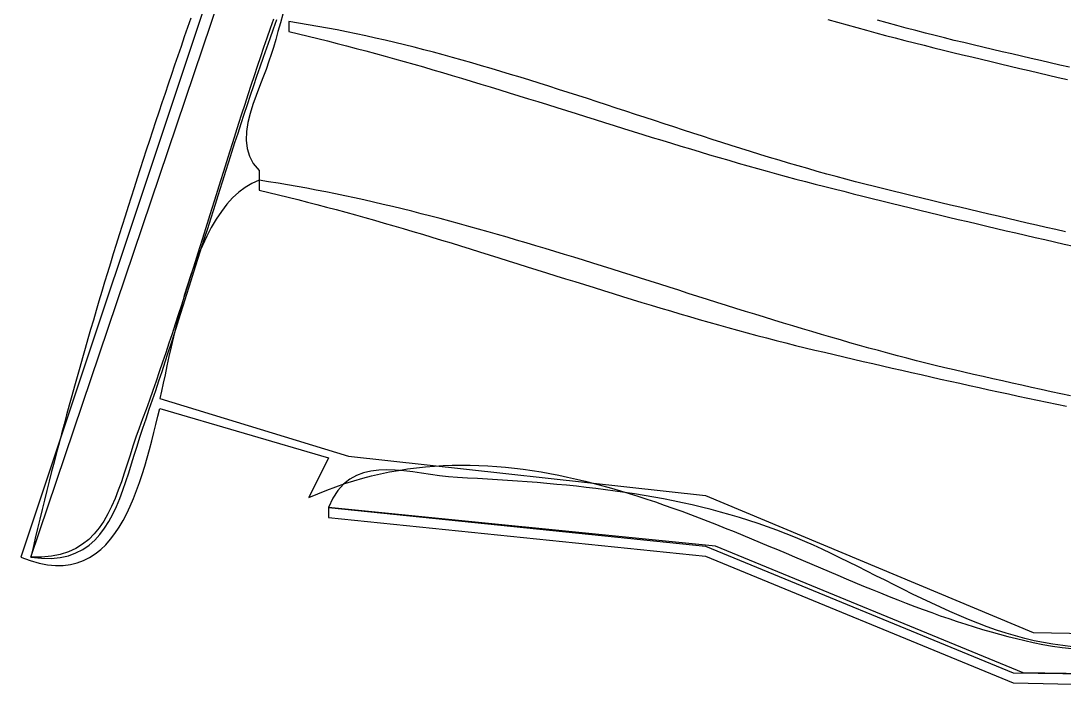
# Model space of a CAD drawing. Header units: metres. Extents: x 37 to 1169, y 29 to 746.
# Drawn here: x 368 to 473.1, y 141.5 to 209.1 of the extents above; entities that cross this region are included whole.
import ezdxf

# ---------------------------------------------------------------- set-up
doc = ezdxf.new("R2010")
doc.units = ezdxf.units.M

msp = doc.modelspace()

# ---------------------------------------------------------------- linework, layer by layer
for p, q in [((369, 155), (425, 321)), ((392, 227), (368, 155)), ((385.1215, 209.3542), (384.7933, 208.4054)), ((393.4573, 209.2583), (393.1221, 208.3056)), ((393.4517, 208.2649), (393.7927, 209.2143)), ((394.3951, 209.772), (394.1495, 208.8724)), ((449.3185, 209.212), (450.2865, 208.9403)), ((384.7933, 208.4054), (384.4662, 207.4565)), ((393.1221, 208.3056), (392.7904, 207.3517)), ((393.114, 207.3142), (393.4517, 208.2649)), ((394.1495, 208.8724), (393.9094, 208.0103)), ((395, 209), (395, 208)), ((395.9708, 208.8518), (395, 209)), ((396.9417, 208.6942), (395.9708, 208.8518)), ((397.9127, 208.5276), (396.9417, 208.6942)), ((398.8837, 208.352), (397.9127, 208.5276)), ((399.8548, 208.1679), (398.8837, 208.352)), ((400.8259, 207.9754), (399.8548, 208.1679)), ((450.2865, 208.9403), (451.2551, 208.6709)), ((451.2551, 208.6709), (452.2242, 208.4041)), ((452.2242, 208.4041), (453.1938, 208.1399)), ((455.2906, 208.8919), (454.3261, 209.1652)), ((456.2549, 208.623), (455.2906, 208.8919)), ((457.2191, 208.3588), (456.2549, 208.623)), ((458.1831, 208.0994), (457.2191, 208.3588)), ((384.4662, 207.4565), (384.1402, 206.5074)), ((392.7904, 207.3517), (392.462, 206.3965)), ((392.7795, 206.3626), (393.114, 207.3142)), ((393.6748, 207.1887), (393.4451, 206.411)), ((393.9094, 208.0103), (393.6748, 207.1887)), ((395, 208), (395.9732, 207.7722)), ((395.9732, 207.7722), (396.9455, 207.5396)), ((396.9455, 207.5396), (397.917, 207.3023)), ((397.917, 207.3023), (398.8877, 207.0605)), ((401.797, 207.7749), (400.8259, 207.9754)), ((402.7681, 207.5666), (401.797, 207.7749)), ((403.7392, 207.3508), (402.7681, 207.5666)), ((404.7103, 207.1277), (403.7392, 207.3508)), ((405.6814, 206.8976), (404.7103, 207.1277)), ((453.1938, 208.1399), (454.1641, 207.8784)), ((454.1641, 207.8784), (455.135, 207.6198)), ((455.135, 207.6198), (456.1066, 207.3642)), ((456.1066, 207.3642), (457.0788, 207.1117)), ((457.0788, 207.1117), (458.0518, 206.8624)), ((459.1468, 207.8452), (458.1831, 208.0994)), ((460.1104, 207.5963), (459.1468, 207.8452)), ((461.0738, 207.353), (460.1104, 207.5963)), ((462.037, 207.1155), (461.0738, 207.353)), ((463, 206.8842), (462.037, 207.1155)), ((384.1402, 206.5074), (383.8154, 205.5582)), ((392.462, 206.3965), (392.1367, 205.4403)), ((392.4479, 205.4098), (392.7795, 206.3626)), ((393.4451, 206.411), (393.2203, 205.6803)), ((398.8877, 207.0605), (399.8576, 206.8143)), ((399.8576, 206.8143), (400.8267, 206.564)), ((400.8267, 206.564), (401.795, 206.3096)), ((401.795, 206.3096), (402.7627, 206.0513)), ((402.7627, 206.0513), (403.7297, 205.7894)), ((406.6525, 206.6608), (405.6814, 206.8976)), ((407.6235, 206.4176), (406.6525, 206.6608)), ((408.5945, 206.1681), (407.6235, 206.4176)), ((409.5655, 205.9128), (408.5945, 206.1681)), ((458.0518, 206.8624), (459.0255, 206.6165)), ((459.0255, 206.6165), (460, 206.3742)), ((460, 206.3742), (460.9572, 206.1384)), ((460.9572, 206.1384), (461.9153, 205.9036)), ((463.9669, 206.6553), (463, 206.8842)), ((464.9346, 206.4272), (463.9669, 206.6553)), ((465.903, 206.1998), (464.9346, 206.4272)), ((466.8721, 205.9732), (465.903, 206.1998)), ((383.8154, 205.5582), (383.4918, 204.6088)), ((392.1367, 205.4403), (391.8144, 204.4829)), ((392.1191, 204.4561), (392.4479, 205.4098)), ((393, 205), (392.7119, 204.1914)), ((393.2203, 205.6803), (393, 205)), ((403.7297, 205.7894), (404.696, 205.5239)), ((404.696, 205.5239), (405.6618, 205.2551)), ((405.6618, 205.2551), (406.627, 204.983)), ((410.5363, 205.6517), (409.5655, 205.9128)), ((411.5071, 205.3853), (410.5363, 205.6517)), ((412.4778, 205.1138), (411.5071, 205.3853)), ((413.4484, 204.8373), (412.4778, 205.1138)), ((461.9153, 205.9036), (462.8742, 205.6697)), ((462.8742, 205.6697), (463.8339, 205.4368)), ((463.8339, 205.4368), (464.7943, 205.2047)), ((464.7943, 205.2047), (465.7556, 204.9736)), ((467.8419, 205.7473), (466.8721, 205.9732)), ((468.8124, 205.5221), (467.8419, 205.7473)), ((469.7836, 205.2978), (468.8124, 205.5221)), ((470.7554, 205.0742), (469.7836, 205.2978)), ((471.7279, 204.8514), (470.7554, 205.0742)), ((383.4918, 204.6088), (383.1694, 203.6592)), ((391.8144, 204.4829), (391.4948, 203.5246)), ((391.793, 203.5015), (392.1191, 204.4561)), ((392.7119, 204.1914), (392.3851, 203.3426)), ((406.627, 204.983), (407.5916, 204.708)), ((407.5916, 204.708), (408.5557, 204.4301)), ((408.5557, 204.4301), (409.5193, 204.1495)), ((409.5193, 204.1495), (410.4825, 203.8663)), ((414.4189, 204.5564), (413.4484, 204.8373)), ((415.3893, 204.271), (414.4189, 204.5564)), ((416.3596, 203.9817), (415.3893, 204.271)), ((417.3297, 203.6885), (416.3596, 203.9817)), ((465.7556, 204.9736), (466.7175, 204.7435)), ((466.7175, 204.7435), (467.6802, 204.5143)), ((467.6802, 204.5143), (468.6437, 204.2861)), ((468.6437, 204.2861), (469.6079, 204.0588)), ((469.6079, 204.0588), (470.5728, 203.8326)), ((472.7011, 204.6295), (471.7279, 204.8514)), ((473.6749, 204.4084), (472.7011, 204.6295)), ((383.1694, 203.6592), (382.8483, 202.7094)), ((391.4948, 203.5246), (391.1777, 202.5653)), ((391.4695, 202.546), (391.793, 203.5015)), ((392.3851, 203.3426), (392.0397, 202.4628)), ((410.4825, 203.8663), (411.4453, 203.5808)), ((411.4453, 203.5808), (412.4077, 203.2931)), ((412.4077, 203.2931), (413.3697, 203.0034)), ((413.3697, 203.0034), (414.3314, 202.7118)), ((418.2997, 203.3918), (417.3297, 203.6885)), ((419.2695, 203.0918), (418.2997, 203.3918)), ((420.2392, 202.7889), (419.2695, 203.0918)), ((470.5728, 203.8326), (471.5384, 203.6074)), ((471.5384, 203.6074), (472.5047, 203.3832)), ((472.5047, 203.3832), (473.4717, 203.16)), ((382.8483, 202.7094), (382.5284, 201.7594)), ((391.1777, 202.5653), (390.8631, 201.6052)), ((391.1483, 201.5897), (391.4695, 202.546)), ((392.0397, 202.4628), (391.696, 201.5613)), ((414.3314, 202.7118), (415.2928, 202.4185)), ((415.2928, 202.4185), (416.2539, 202.1237)), ((416.2539, 202.1237), (417.2148, 201.8275)), ((421.2087, 202.4832), (420.2392, 202.7889)), ((422.178, 202.1751), (421.2087, 202.4832)), ((423.1471, 201.8648), (422.178, 202.1751)), ((424.1161, 201.5526), (423.1471, 201.8648)), ((382.2098, 200.8093), (381.8926, 199.8591)), ((382.5284, 201.7594), (382.2098, 200.8093)), ((390.8631, 201.6052), (390.5507, 200.6443)), ((390.8294, 200.6326), (391.1483, 201.5897)), ((391.696, 201.5613), (391.374, 200.6473)), ((417.2148, 201.8275), (418.1755, 201.5301)), ((418.1755, 201.5301), (419.136, 201.2316)), ((419.136, 201.2316), (420.0964, 200.9323)), ((420.0964, 200.9323), (421.0567, 200.6323)), ((425.0848, 201.2387), (424.1161, 201.5526)), ((426.0533, 200.9234), (425.0848, 201.2387)), ((427.0215, 200.607), (426.0533, 200.9234)), ((381.8926, 199.8591), (381.5767, 198.9086)), ((390.5507, 200.6443), (390.2403, 199.6827)), ((390.5126, 199.6748), (390.8294, 200.6326)), ((391.374, 200.6473), (391.0939, 199.7302)), ((421.0567, 200.6323), (422.0169, 200.3318)), ((422.0169, 200.3318), (422.9771, 200.0309)), ((422.9771, 200.0309), (423.9373, 199.7298)), ((427.9896, 200.2897), (427.0215, 200.607)), ((428.9573, 199.9718), (427.9896, 200.2897)), ((429.9248, 199.6537), (428.9573, 199.9718)), ((381.5767, 198.9086), (381.2622, 197.958)), ((389.9317, 198.7204), (389.6247, 197.7575)), ((389.8848, 197.7572), (390.1978, 198.7163)), ((390.2403, 199.6827), (389.9317, 198.7204)), ((390.1978, 198.7163), (390.5126, 199.6748)), ((390.8759, 198.8192), (390.7401, 197.9235)), ((391.0939, 199.7302), (390.8759, 198.8192)), ((423.9373, 199.7298), (424.8975, 199.4286)), ((424.8975, 199.4286), (425.8577, 199.1276)), ((425.8577, 199.1276), (426.818, 198.8269)), ((426.818, 198.8269), (427.7784, 198.5267)), ((430.8921, 199.3354), (429.9248, 199.6537)), ((431.859, 199.0174), (430.8921, 199.3354)), ((432.8257, 198.6999), (431.859, 199.0174)), ((433.7921, 198.383), (432.8257, 198.6999)), ((381.2622, 197.958), (380.9491, 197.0072)), ((389.6247, 197.7575), (389.3192, 196.7941)), ((389.5734, 196.7975), (389.8848, 197.7572)), ((390.7401, 197.9235), (390.7067, 197.0525)), ((427.7784, 198.5267), (428.739, 198.227)), ((428.739, 198.227), (429.6997, 197.9282)), ((429.6997, 197.9282), (430.6607, 197.6303)), ((430.6607, 197.6303), (431.6219, 197.3336)), ((434.7582, 198.0673), (433.7921, 198.383)), ((435.7239, 197.7527), (434.7582, 198.0673)), ((436.6893, 197.4398), (435.7239, 197.7527)), ((380.9491, 197.0072), (380.6375, 196.0562)), ((389.3192, 196.7941), (389.015, 195.8303)), ((389.2636, 195.8374), (389.5734, 196.7975)), ((390.7067, 197.0525), (390.7958, 196.2154)), ((431.6219, 197.3336), (432.5833, 197.0381)), ((432.5833, 197.0381), (433.5451, 196.7441)), ((433.5451, 196.7441), (434.5072, 196.4517)), ((437.6544, 197.1286), (436.6893, 197.4398)), ((438.6192, 196.8195), (437.6544, 197.1286)), ((439.5835, 196.5128), (438.6192, 196.8195)), ((380.6375, 196.0562), (380.3274, 195.1051)), ((389.015, 195.8303), (388.7119, 194.8661)), ((388.9552, 194.8767), (389.2636, 195.8374)), ((390.7958, 196.2154), (391.0276, 195.4214)), ((434.5072, 196.4517), (435.4697, 196.1612)), ((435.4697, 196.1612), (436.4325, 195.8725)), ((436.4325, 195.8725), (437.3958, 195.586)), ((437.3958, 195.586), (438.3596, 195.3018)), ((440.5476, 196.2086), (439.5835, 196.5128)), ((441.5112, 195.9074), (440.5476, 196.2086)), ((442.4744, 195.6092), (441.5112, 195.9074)), ((443.4373, 195.3145), (442.4744, 195.6092)), ((380.3274, 195.1051), (380.0187, 194.1538)), ((388.7119, 194.8661), (388.4097, 193.9016)), ((388.6479, 193.9157), (388.9552, 194.8767)), ((391.0276, 195.4214), (391.4223, 194.6798)), ((391.4223, 194.6798), (392, 194)), ((438.3596, 195.3018), (439.3238, 195.0201)), ((439.3238, 195.0201), (440.2885, 194.7409)), ((440.2885, 194.7409), (441.2539, 194.4646)), ((444.3998, 195.0235), (443.4373, 195.3145)), ((445.3618, 194.7364), (444.3998, 195.0235)), ((446.3234, 194.4536), (445.3618, 194.7364)), ((380.0187, 194.1538), (379.7116, 193.2023)), ((388.4097, 193.9016), (388.1083, 192.9369)), ((388.3418, 192.9543), (388.6479, 193.9157)), ((392, 194), (392, 193)), ((441.2539, 194.4646), (442.2197, 194.1912)), ((442.2197, 194.1912), (443.1862, 193.9209)), ((443.1862, 193.9209), (444.1534, 193.6539)), ((444.1534, 193.6539), (445.1212, 193.3904)), ((447.2846, 194.1752), (446.3234, 194.4536)), ((448.2454, 193.9015), (447.2846, 194.1752)), ((449.2056, 193.6329), (448.2454, 193.9015)), ((450.1655, 193.3695), (449.2056, 193.6329)), ((379.7116, 193.2023), (379.406, 192.2506)), ((388.1083, 192.9369), (387.8073, 191.972)), ((388.0366, 191.9926), (388.3418, 192.9543)), ((391.2805, 192.6935), (390.5972, 192.2919)), ((392, 193), (391.2805, 192.6935)), ((392, 193), (392, 192)), ((392.9604, 192.8543), (392, 193)), ((393.921, 192.7013), (392.9604, 192.8543)), ((394.8817, 192.5409), (393.921, 192.7013)), ((395.8425, 192.3735), (394.8817, 192.5409)), ((396.8034, 192.1992), (395.8425, 192.3735)), ((445.1212, 193.3904), (446.0898, 193.1305)), ((446.0898, 193.1305), (447.059, 192.8744)), ((447.059, 192.8744), (448.0291, 192.6222)), ((448.0291, 192.6222), (449, 192.3742)), ((449, 192.3742), (449.955, 192.1328)), ((451.1248, 193.1117), (450.1655, 193.3695)), ((452.0837, 192.8597), (451.1248, 193.1117)), ((453.0421, 192.6137), (452.0837, 192.8597)), ((454, 192.3742), (453.0421, 192.6137)), ((454.9552, 192.1388), (454, 192.3742)), ((379.406, 192.2506), (379.102, 191.2988)), ((387.8073, 191.972), (387.5068, 191.007)), ((387.7323, 191.0306), (388.0366, 191.9926)), ((389.9488, 191.8018), (389.3343, 191.2296)), ((390.5972, 192.2919), (389.9488, 191.8018)), ((392, 192), (392.9751, 191.7717)), ((392.9751, 191.7717), (393.9493, 191.5384)), ((393.9493, 191.5384), (394.9223, 191.3002)), ((397.7644, 192.0181), (396.8034, 192.1992)), ((398.7255, 191.8305), (397.7644, 192.0181)), ((399.6867, 191.6365), (398.7255, 191.8305)), ((400.6479, 191.4363), (399.6867, 191.6365)), ((401.6092, 191.2301), (400.6479, 191.4363)), ((449.955, 192.1328), (450.9109, 191.8921)), ((450.9109, 191.8921), (451.8677, 191.6521)), ((451.8677, 191.6521), (452.8253, 191.4128)), ((452.8253, 191.4128), (453.7837, 191.1743)), ((455.9113, 191.9041), (454.9552, 192.1388)), ((456.8682, 191.6701), (455.9113, 191.9041)), ((457.826, 191.4367), (456.8682, 191.6701)), ((458.7847, 191.204), (457.826, 191.4367)), ((378.7996, 190.3468), (378.4989, 189.3946)), ((379.102, 191.2988), (378.7996, 190.3468)), ((387.5068, 191.007), (387.2064, 190.042)), ((387.4285, 190.0684), (387.7323, 191.0306)), ((388.7524, 190.5818), (388.2019, 189.8649)), ((389.3343, 191.2296), (388.7524, 190.5818)), ((394.9223, 191.3002), (395.8944, 191.0575)), ((395.8944, 191.0575), (396.8656, 190.8102)), ((396.8656, 190.8102), (397.8358, 190.5587)), ((397.8358, 190.5587), (398.8052, 190.303)), ((398.8052, 190.303), (399.7737, 190.0433)), ((402.5706, 191.018), (401.6092, 191.2301)), ((403.5321, 190.8003), (402.5706, 191.018)), ((404.4936, 190.5771), (403.5321, 190.8003)), ((405.4551, 190.3486), (404.4936, 190.5771)), ((406.4167, 190.1149), (405.4551, 190.3486)), ((453.7837, 191.1743), (454.7429, 190.9365)), ((454.7429, 190.9365), (455.7029, 190.6994)), ((455.7029, 190.6994), (456.6638, 190.4631)), ((456.6638, 190.4631), (457.6254, 190.2276)), ((459.7442, 190.9719), (458.7847, 191.204)), ((460.7045, 190.7406), (459.7442, 190.9719)), ((461.6656, 190.51), (460.7045, 190.7406)), ((462.6276, 190.2801), (461.6656, 190.51)), ((463.5903, 190.0509), (462.6276, 190.2801)), ((378.4989, 189.3946), (378.1998, 188.4423)), ((387.2064, 190.042), (386.906, 189.0771)), ((387.1253, 189.1061), (387.4285, 190.0684)), ((388.2019, 189.8649), (387.6818, 189.0853)), ((399.7737, 190.0433), (400.7414, 189.7799)), ((400.7414, 189.7799), (401.7084, 189.5129)), ((401.7084, 189.5129), (402.6747, 189.2425)), ((402.6747, 189.2425), (403.6403, 188.9688)), ((407.3783, 189.8763), (406.4167, 190.1149)), ((408.34, 189.6329), (407.3783, 189.8763)), ((409.3017, 189.3849), (408.34, 189.6329)), ((410.2634, 189.1325), (409.3017, 189.3849)), ((457.6254, 190.2276), (458.5878, 189.9929)), ((458.5878, 189.9929), (459.551, 189.759)), ((459.551, 189.759), (460.5149, 189.526)), ((460.5149, 189.526), (461.4796, 189.2937)), ((461.4796, 189.2937), (462.445, 189.0623)), ((464.5538, 189.8225), (463.5903, 190.0509)), ((465.5182, 189.5949), (464.5538, 189.8225)), ((466.4832, 189.3681), (465.5182, 189.5949)), ((467.4491, 189.142), (466.4832, 189.3681)), ((378.1998, 188.4423), (377.9024, 187.4898)), ((386.906, 189.0771), (386.6054, 188.1122)), ((387.1907, 188.2496), (386.7277, 187.3643)), ((386.8225, 188.1436), (387.1253, 189.1061)), ((387.6818, 189.0853), (387.1907, 188.2496)), ((403.6403, 188.9688), (404.6052, 188.692)), ((404.6052, 188.692), (405.5696, 188.4123)), ((405.5696, 188.4123), (406.5333, 188.1299)), ((411.2251, 188.8759), (410.2634, 189.1325)), ((412.1868, 188.6151), (411.2251, 188.8759)), ((413.1485, 188.3505), (412.1868, 188.6151)), ((414.1102, 188.0822), (413.1485, 188.3505)), ((462.445, 189.0623), (463.4112, 188.8318)), ((463.4112, 188.8318), (464.378, 188.6021)), ((464.378, 188.6021), (465.3457, 188.3733)), ((465.3457, 188.3733), (466.314, 188.1455)), ((468.4156, 188.9168), (467.4491, 189.142)), ((469.383, 188.6924), (468.4156, 188.9168)), ((470.351, 188.4689), (469.383, 188.6924)), ((471.3198, 188.2462), (470.351, 188.4689)), ((472.2893, 188.0244), (471.3198, 188.2462)), ((377.9024, 187.4898), (377.6068, 186.5371)), ((386.3044, 187.1476), (386.0028, 186.1831)), ((386.2173, 186.2187), (386.5198, 187.1812)), ((386.7277, 187.3643), (386.2914, 186.4357)), ((386.6054, 188.1122), (386.3044, 187.1476)), ((386.5198, 187.1812), (386.8225, 188.1436)), ((406.5333, 188.1299), (407.4966, 187.8449)), ((407.4966, 187.8449), (408.4594, 187.5576)), ((408.4594, 187.5576), (409.4217, 187.268)), ((409.4217, 187.268), (410.3836, 186.9764)), ((415.0719, 187.8104), (414.1102, 188.0822)), ((416.0335, 187.5352), (415.0719, 187.8104)), ((416.9952, 187.2569), (416.0335, 187.5352)), ((417.9568, 186.9755), (416.9952, 187.2569)), ((466.314, 188.1455), (467.283, 187.9185)), ((467.283, 187.9185), (468.2527, 187.6924)), ((468.2527, 187.6924), (469.2231, 187.4673)), ((469.2231, 187.4673), (470.1942, 187.2432)), ((470.1942, 187.2432), (471.1659, 187.02)), ((473.2595, 187.8035), (472.2893, 188.0244)), ((377.6068, 186.5371), (377.3129, 185.5842)), ((386.0028, 186.1831), (385.7005, 185.2191)), ((386.2914, 186.4357), (385.8807, 185.4705)), ((385.9147, 185.2562), (386.2173, 186.2187)), ((410.3836, 186.9764), (411.3452, 186.683)), ((411.3452, 186.683), (412.3064, 186.3879)), ((412.3064, 186.3879), (413.2674, 186.0913)), ((413.2674, 186.0913), (414.2281, 185.7933)), ((418.9183, 186.6913), (417.9568, 186.9755)), ((419.8798, 186.4045), (418.9183, 186.6913)), ((420.8413, 186.1152), (419.8798, 186.4045)), ((421.8027, 185.8237), (420.8413, 186.1152)), ((471.1659, 187.02), (472.1383, 186.7977)), ((472.1383, 186.7977), (473.1114, 186.5765)), ((473.1114, 186.5765), (474.0851, 186.3563)), ((377.3129, 185.5842), (377.0207, 184.6312)), ((385.7005, 185.2191), (385.3973, 184.2554)), ((385.8807, 185.4705), (385.4945, 184.4751)), ((385.6118, 184.2939), (385.9147, 185.2562)), ((414.2281, 185.7933), (415.1886, 185.4942)), ((415.1886, 185.4942), (416.1489, 185.1941)), ((416.1489, 185.1941), (417.1091, 184.8932)), ((422.764, 185.53), (421.8027, 185.8237)), ((423.7253, 185.2344), (422.764, 185.53)), ((424.6865, 184.9371), (423.7253, 185.2344)), ((377.0207, 184.6312), (376.7304, 183.678)), ((385.3973, 184.2554), (385.093, 183.2921)), ((385.4945, 184.4751), (385.1316, 183.4559)), ((385.3086, 183.3317), (385.6118, 184.2939)), ((417.1091, 184.8932), (418.0692, 184.5917)), ((418.0692, 184.5917), (419.0293, 184.2897)), ((419.0293, 184.2897), (419.9893, 183.9874)), ((419.9893, 183.9874), (420.9494, 183.685)), ((425.6476, 184.6381), (424.6865, 184.9371)), ((426.6086, 184.3378), (425.6476, 184.6381)), ((427.5696, 184.0363), (426.6086, 184.3378)), ((428.5304, 183.7337), (427.5696, 184.0363)), ((376.7304, 183.678), (376.4419, 182.7246)), ((385.093, 183.2921), (384.7873, 182.3294)), ((385.1316, 183.4559), (384.7908, 182.4196)), ((385.0049, 182.3698), (385.3086, 183.3317)), ((420.9494, 183.685), (421.9095, 183.3827)), ((421.9095, 183.3827), (422.8697, 183.0806)), ((422.8697, 183.0806), (423.8301, 182.779)), ((429.4911, 183.4303), (428.5304, 183.7337)), ((430.4517, 183.1262), (429.4911, 183.4303)), ((431.4122, 182.8216), (430.4517, 183.1262)), ((376.4419, 182.7246), (376.1553, 181.771)), ((384.7908, 182.4196), (384.4709, 181.3724)), ((384.7873, 182.3294), (384.4802, 181.3673)), ((384.7005, 181.4081), (385.0049, 182.3698)), ((423.8301, 182.779), (424.7906, 182.4779)), ((424.7906, 182.4779), (425.7514, 182.1776)), ((425.7514, 182.1776), (426.7124, 181.8782)), ((426.7124, 181.8782), (427.6738, 181.58)), ((432.3725, 182.5166), (431.4122, 182.8216)), ((433.3327, 182.2115), (432.3725, 182.5166)), ((434.2928, 181.9065), (433.3327, 182.2115)), ((435.2528, 181.6016), (434.2928, 181.9065)), ((375.8706, 180.8173), (375.5878, 179.8634)), ((376.1553, 181.771), (375.8706, 180.8173)), ((384.4709, 181.3724), (384.1708, 180.3211)), ((384.4802, 181.3673), (384.1714, 180.4059)), ((384.3954, 180.4467), (384.7005, 181.4081)), ((427.6738, 181.58), (428.6354, 181.283)), ((428.6354, 181.283), (429.5975, 180.9876)), ((429.5975, 180.9876), (430.56, 180.6937)), ((436.2125, 181.2972), (435.2528, 181.6016)), ((437.1722, 180.9932), (436.2125, 181.2972)), ((438.1316, 180.6901), (437.1722, 180.9932)), ((375.5878, 179.8634), (375.3069, 178.9093)), ((384.1714, 180.4059), (383.8607, 179.4452)), ((384.1708, 180.3211), (383.8893, 179.2719)), ((384.0893, 179.4856), (384.3954, 180.4467)), ((430.56, 180.6937), (431.5229, 180.4017)), ((431.5229, 180.4017), (432.4863, 180.1116)), ((432.4863, 180.1116), (433.4502, 179.8238)), ((433.4502, 179.8238), (434.4147, 179.5382)), ((439.0909, 180.3878), (438.1316, 180.6901)), ((440.05, 180.0867), (439.0909, 180.3878)), ((441.009, 179.7868), (440.05, 180.0867)), ((441.9677, 179.4884), (441.009, 179.7868)), ((375.3069, 178.9093), (375.028, 177.955)), ((383.8607, 179.4452), (383.548, 178.4853)), ((383.8893, 179.2719), (383.6252, 178.2315)), ((383.7821, 178.525), (384.0893, 179.4856)), ((434.4147, 179.5382), (435.3799, 179.2552)), ((435.3799, 179.2552), (436.3457, 178.9749)), ((436.3457, 178.9749), (437.3121, 178.6974)), ((442.9263, 179.1916), (441.9677, 179.4884)), ((443.8846, 178.8966), (442.9263, 179.1916)), ((444.8428, 178.6037), (443.8846, 178.8966)), ((375.028, 177.955), (374.7512, 177.0006)), ((383.548, 178.4853), (383.2331, 177.5263)), ((383.6252, 178.2315), (383.3774, 177.2062)), ((383.4737, 177.5648), (383.7821, 178.525)), ((437.3121, 178.6974), (438.2793, 178.4229)), ((438.2793, 178.4229), (439.2473, 178.1517)), ((439.2473, 178.1517), (440.2161, 177.8839)), ((440.2161, 177.8839), (441.1857, 177.6196)), ((445.8007, 178.3128), (444.8428, 178.6037)), ((446.7584, 178.0243), (445.8007, 178.3128)), ((447.7159, 177.7384), (446.7584, 178.0243)), ((448.6732, 177.4551), (447.7159, 177.7384)), ((374.7512, 177.0006), (374.4763, 176.046)), ((382.8526, 175.6461), (383.1639, 176.6052)), ((383.2331, 177.5263), (382.9158, 176.5683)), ((383.3774, 177.2062), (383.1447, 176.2027)), ((383.1639, 176.6052), (383.4737, 177.5648)), ((441.1857, 177.6196), (442.1562, 177.3591)), ((442.1562, 177.3591), (443.1276, 177.1025)), ((443.1276, 177.1025), (444.1, 176.8499)), ((444.1, 176.8499), (445.0734, 176.6017)), ((449.6302, 177.1747), (448.6732, 177.4551)), ((450.587, 176.8974), (449.6302, 177.1747)), ((451.5435, 176.6233), (450.587, 176.8974)), ((452.4997, 176.3526), (451.5435, 176.6233)), ((374.4763, 176.046), (374.2035, 175.0912)), ((382.5959, 175.6112), (382.2732, 174.6553)), ((382.5397, 174.6876), (382.8526, 175.6461)), ((382.9158, 176.5683), (382.5959, 175.6112)), ((383.1447, 176.2027), (382.9259, 175.2273)), ((445.0734, 176.6017), (446.0478, 176.3578)), ((446.0478, 176.3578), (447.0233, 176.1186)), ((447.0233, 176.1186), (448, 175.8842)), ((448, 175.8842), (448.973, 175.6536)), ((448.973, 175.6536), (449.9463, 175.4241)), ((453.4557, 176.0855), (452.4997, 176.3526)), ((454.4115, 175.8222), (453.4557, 176.0855)), ((455.3669, 175.5628), (454.4115, 175.8222)), ((456.3221, 175.3076), (455.3669, 175.5628)), ((374.2035, 175.0912), (373.9328, 174.1362)), ((382.2732, 174.6553), (381.9476, 173.7005)), ((382.2249, 173.7298), (382.5397, 174.6876)), ((382.9259, 175.2273), (382.7199, 174.2866)), ((449.9463, 175.4241), (450.9198, 175.1954)), ((450.9198, 175.1954), (451.8935, 174.9678)), ((451.8935, 174.9678), (452.8675, 174.741)), ((452.8675, 174.741), (453.8416, 174.5152)), ((453.8416, 174.5152), (454.816, 174.2904)), ((457.277, 175.0566), (456.3221, 175.3076)), ((458.2316, 174.8101), (457.277, 175.0566)), ((459.1859, 174.5683), (458.2316, 174.8101)), ((460.1399, 174.3313), (459.1859, 174.5683)), ((373.9328, 174.1362), (373.6642, 173.1811)), ((381.9476, 173.7005), (381.6188, 172.7469)), ((381.9081, 172.7727), (382.2249, 173.7298)), ((382.7199, 174.2866), (382.5254, 173.387)), ((454.816, 174.2904), (455.7906, 174.0666)), ((455.7906, 174.0666), (456.7654, 173.8437)), ((456.7654, 173.8437), (457.7404, 173.6218)), ((457.7404, 173.6218), (458.7156, 173.4009)), ((461.0936, 174.0993), (460.1399, 174.3313)), ((462.0469, 173.8726), (461.0936, 174.0993)), ((463, 173.6512), (462.0469, 173.8726)), ((463.9766, 173.4276), (463, 173.6512)), ((373.6642, 173.1811), (373.3978, 172.2258)), ((381.6188, 172.7469), (381.2867, 171.7947)), ((381.5893, 171.8164), (381.9081, 172.7727)), ((382.3414, 172.535), (382.1666, 171.7372)), ((382.5254, 173.387), (382.3414, 172.535)), ((458.7156, 173.4009), (459.691, 173.181)), ((459.691, 173.181), (460.6667, 172.962)), ((460.6667, 172.962), (461.6425, 172.7441)), ((461.6425, 172.7441), (462.6186, 172.5271)), ((462.6186, 172.5271), (463.5949, 172.3112)), ((464.9535, 173.2053), (463.9766, 173.4276)), ((465.9308, 172.9841), (464.9535, 173.2053)), ((466.9084, 172.764), (465.9308, 172.9841)), ((467.8863, 172.5452), (466.9084, 172.764)), ((468.8646, 172.3274), (467.8863, 172.5452)), ((373.3978, 172.2258), (373.1335, 171.2703)), ((381.2867, 171.7947), (380.951, 170.8438)), ((381.2682, 170.8609), (381.5893, 171.8164)), ((382.1666, 171.7372), (382, 171)), ((463.5949, 172.3112), (464.5713, 172.0963)), ((464.5713, 172.0963), (465.548, 171.8823)), ((465.548, 171.8823), (466.5249, 171.6694)), ((466.5249, 171.6694), (467.502, 171.4576)), ((467.502, 171.4576), (468.4793, 171.2467)), ((469.8432, 172.1109), (468.8646, 172.3274)), ((470.8222, 171.8955), (469.8432, 172.1109)), ((471.8014, 171.6813), (470.8222, 171.8955)), ((472.781, 171.4683), (471.8014, 171.6813)), ((473.7609, 171.2565), (472.781, 171.4683)), ((372.8714, 170.3146), (372.6115, 169.3588)), ((373.1335, 171.2703), (372.8714, 170.3146)), ((380.951, 170.8438), (380.6117, 169.8943)), ((380.9447, 169.9063), (381.2682, 170.8609)), ((382, 171), (401, 165.1952)), ((468.4793, 171.2467), (469.4568, 171.0369)), ((469.4568, 171.0369), (470.4345, 170.8281)), ((470.4345, 170.8281), (471.4124, 170.6204)), ((471.4124, 170.6204), (472.3905, 170.4137)), ((472.3905, 170.4137), (473.3689, 170.2081)), ((372.6115, 169.3588), (372.3539, 168.4028)), ((380.6117, 169.8943), (380.2685, 168.9463)), ((380.6187, 168.9527), (380.9447, 169.9063)), ((381.8053, 169.2012), (382, 170)), ((382, 170), (399, 165)), ((372.3539, 168.4028), (372.0986, 167.4466)), ((380.2685, 168.9463), (379.9213, 168)), ((380.2901, 168), (380.6187, 168.9527)), ((381.4006, 167.5542), (381.606, 168.3845)), ((381.606, 168.3845), (381.8053, 169.2012)), ((372.0986, 167.4466), (371.8456, 166.4902)), ((379.9212, 168), (379.5992, 167.0962)), ((379.9908, 167.1073), (380.2901, 168)), ((381.1876, 166.7143), (381.4006, 167.5542)), ((371.8456, 166.4902), (371.595, 165.5337)), ((379.2939, 166.1866), (378.9994, 165.2767)), ((379.5992, 167.0962), (379.2939, 166.1866)), ((379.4246, 165.2977), (379.704, 166.2046)), ((379.704, 166.2046), (379.9908, 167.1073)), ((380.9654, 165.8689), (381.1876, 166.7143)), ((371.595, 165.5337), (371.3467, 164.577)), ((378.9994, 165.2767), (378.7101, 164.3719)), ((379.1478, 164.3924), (379.4246, 165.2977)), ((380.7326, 165.0221), (380.9654, 165.8689)), ((401, 165.1952), (437, 161.2114)), ((371.3467, 164.577), (371.1008, 163.6201)), ((378.7101, 164.3719), (378.4201, 163.4775)), ((378.8686, 163.4946), (379.1478, 164.3924)), ((380.2288, 163.341), (380.4876, 164.1781)), ((380.4876, 164.1781), (380.7326, 165.0221)), ((399, 165), (397, 161)), ((406.9598, 163.8914), (407.8614, 164.0095)), ((407.8614, 164.0095), (408.7624, 164.1057)), ((408.7624, 164.1057), (409.6627, 164.1805)), ((409.6627, 164.1805), (410.5623, 164.2343)), ((410.5623, 164.2343), (411.4613, 164.2677)), ((411.4613, 164.2677), (412.3596, 164.2812)), ((412.3596, 164.2812), (413.2573, 164.2753)), ((413.2573, 164.2753), (414.1543, 164.2504)), ((414.1543, 164.2504), (415.0506, 164.2072)), ((415.0506, 164.2072), (415.9462, 164.1461)), ((415.9462, 164.1461), (416.8411, 164.0675)), ((416.8411, 164.0675), (417.7354, 163.9721)), ((371.1008, 163.6201), (370.8573, 162.663)), ((378.4201, 163.4775), (378.1238, 162.5989)), ((378.5821, 162.61), (378.8686, 163.4946)), ((379.9549, 162.5149), (380.2288, 163.341)), ((401.805, 163.2306), (401.136, 162.8509)), ((401.5366, 162.6937), (402.4421, 162.954)), ((402.5186, 163.5025), (401.805, 163.2306)), ((402.4421, 162.954), (403.3469, 163.1894)), ((403.2723, 163.6795), (402.5186, 163.5025)), ((404.0616, 163.7744), (403.2723, 163.6795)), ((403.3469, 163.1894), (404.2511, 163.4003)), ((404.8817, 163.7998), (404.0616, 163.7744)), ((404.2511, 163.4003), (405.1546, 163.5873)), ((405.7281, 163.7685), (404.8817, 163.7998)), ((405.1546, 163.5873), (406.0575, 163.7508)), ((406.5961, 163.6934), (405.7281, 163.7685)), ((406.0575, 163.7508), (406.9598, 163.8914)), ((407.4811, 163.5871), (406.5961, 163.6934)), ((408.3785, 163.4624), (407.4811, 163.5871)), ((409.2837, 163.3322), (408.3785, 163.4624)), ((410.1921, 163.2091), (409.2837, 163.3322)), ((411.0991, 163.1059), (410.1921, 163.2091)), ((412, 163.0354), (411.0991, 163.1059)), ((413.0104, 162.9784), (412, 163.0354)), ((414.0185, 162.9199), (413.0104, 162.9784)), ((417.7354, 163.9721), (418.6289, 163.8602)), ((418.6289, 163.8602), (419.5218, 163.7325)), ((419.5218, 163.7325), (420.4139, 163.5894)), ((420.4139, 163.5894), (421.3054, 163.4314)), ((421.3054, 163.4314), (422.1962, 163.259)), ((422.1962, 163.259), (423.0862, 163.0728)), ((423.0862, 163.0728), (423.9755, 162.8732)), ((370.8573, 162.663), (370.6162, 161.7057)), ((378.1238, 162.5989), (377.8153, 161.7417)), ((378.2835, 161.7444), (378.5821, 162.61)), ((379.6642, 161.7039), (379.9549, 162.5149)), ((398.8165, 161.7579), (399.7238, 162.0961)), ((399.7238, 162.0961), (400.6305, 162.4079)), ((400.5165, 162.3508), (399.9508, 161.7174)), ((401.136, 162.8509), (400.5165, 162.3508)), ((400.6305, 162.4079), (401.5366, 162.6937)), ((415.0243, 162.8593), (414.0185, 162.9199)), ((416.0278, 162.7961), (415.0243, 162.8593)), ((417.029, 162.73), (416.0278, 162.7961)), ((418.028, 162.6603), (417.029, 162.73)), ((419.0247, 162.5867), (418.028, 162.6603)), ((420.0191, 162.5086), (419.0247, 162.5867)), ((421.0113, 162.4256), (420.0191, 162.5086)), ((422.0013, 162.3372), (421.0113, 162.4256)), ((422.989, 162.2429), (422.0013, 162.3372)), ((423.9746, 162.1423), (422.989, 162.2429)), ((424.958, 162.0348), (423.9746, 162.1423)), ((423.9755, 162.8732), (424.8642, 162.6608)), ((424.8642, 162.6608), (425.7521, 162.4359)), ((425.9392, 161.92), (424.958, 162.0348)), ((425.7521, 162.4359), (426.6392, 162.1993)), ((426.9182, 161.7974), (425.9392, 161.92)), ((426.6392, 162.1993), (427.5257, 161.9512)), ((427.5257, 161.9512), (428.4114, 161.6923)), ((370.6162, 161.7057), (370.3777, 160.7483)), ((377.4889, 160.9111), (377.1389, 160.1125)), ((377.8153, 161.7417), (377.4889, 160.9111)), ((377.6299, 160.0937), (377.9677, 160.9037)), ((377.9677, 160.9037), (378.2835, 161.7444)), ((379.0266, 160.1437), (379.3553, 160.9121)), ((379.3553, 160.9121), (379.6642, 161.7039)), ((397, 161), (397.9085, 161.3926)), ((397.9085, 161.3926), (398.8165, 161.7579)), ((399.4438, 160.9381), (399, 160)), ((399.9508, 161.7174), (399.4438, 160.9381)), ((427.8951, 161.6665), (426.9182, 161.7974)), ((428.8698, 161.5269), (427.8951, 161.6665)), ((428.4114, 161.6923), (429.2964, 161.4231)), ((429.8424, 161.3781), (428.8698, 161.5269)), ((429.2964, 161.4231), (430.1807, 161.1441)), ((430.8129, 161.2195), (429.8424, 161.3781)), ((430.1807, 161.1441), (431.0642, 160.8557)), ((431.7813, 161.0507), (430.8129, 161.2195)), ((431.0642, 160.8557), (431.947, 160.5585)), ((432.7476, 160.8713), (431.7813, 161.0507)), ((433.7119, 160.6808), (432.7476, 160.8713)), ((437, 161.2114), (470, 147.3897)), ((370.1416, 159.7907), (369.9081, 158.8329)), ((370.3777, 160.7483), (370.1416, 159.7907)), ((377.1389, 160.1125), (376.7594, 159.3515)), ((377.2652, 159.3201), (377.6299, 160.0937)), ((378.6766, 159.4028), (379.0266, 160.1437)), ((438, 156.0995), (399, 160)), ((399, 160), (399, 159)), ((399, 160), (437, 156.0995)), ((431.947, 160.5585), (432.829, 160.2529)), ((432.829, 160.2529), (433.7103, 159.9395)), ((433.7103, 159.9395), (434.5908, 159.6188)), ((434.674, 160.4786), (433.7119, 160.6808)), ((435.6342, 160.2643), (434.674, 160.4786)), ((436.5922, 160.0375), (435.6342, 160.2643)), ((437.5483, 159.7976), (436.5922, 160.0375)), ((438.5023, 159.5442), (437.5483, 159.7976)), ((369.9081, 158.8329), (369.6772, 157.8749)), ((376.7594, 159.3515), (376.3449, 158.6334)), ((376.8686, 158.5889), (377.2652, 159.3201)), ((378.3038, 158.6934), (378.6766, 159.4028)), ((399, 159), (437, 155.0995)), ((434.5908, 159.6188), (435.4705, 159.2913)), ((435.4705, 159.2913), (436.3495, 158.9575)), ((436.3495, 158.9575), (437.2278, 158.6179)), ((439.4543, 159.2767), (438.5023, 159.5442)), ((440.4044, 158.9948), (439.4543, 159.2767)), ((441.3524, 158.6979), (440.4044, 158.9948)), ((369.6772, 157.8749), (369.4488, 156.9168)), ((375.8894, 157.9635), (375.3872, 157.3473)), ((376.3449, 158.6334), (375.8894, 157.9635)), ((375.9604, 157.2766), (376.4353, 157.9058)), ((376.4353, 157.9058), (376.8686, 158.5889)), ((377.4837, 157.3859), (377.9066, 158.0197)), ((377.9066, 158.0197), (378.3038, 158.6934)), ((437.2278, 158.6179), (438.1053, 158.273)), ((438.1053, 158.273), (438.982, 157.9232)), ((438.982, 157.9232), (439.8579, 157.5692)), ((442.2985, 158.3856), (441.3524, 158.6979)), ((443.2427, 158.0573), (442.2985, 158.3856)), ((444.1849, 157.7127), (443.2427, 158.0573)), ((445.1251, 157.3511), (444.1849, 157.7127)), ((369.4488, 156.9168), (369.223, 155.9585)), ((374.8327, 156.7903), (374.22, 156.2978)), ((375.3872, 157.3473), (374.8327, 156.7903)), ((374.8658, 156.2033), (375.4388, 156.7072)), ((375.4388, 156.7072), (375.9604, 157.2766)), ((376.5542, 156.2542), (377.0334, 156.796)), ((377.0334, 156.796), (377.4837, 157.3859)), ((439.8579, 157.5692), (440.733, 157.2114)), ((440.733, 157.2114), (441.6074, 156.8503)), ((441.6074, 156.8503), (442.481, 156.4864)), ((446.0635, 156.9723), (445.1251, 157.3511)), ((447, 156.5756), (446.0635, 156.9723)), ((369.223, 155.9585), (369, 155)), ((373.5433, 155.8751), (372.797, 155.5278)), ((374.22, 156.2978), (373.5433, 155.8751)), ((373.5455, 155.4154), (374.2363, 155.7708)), ((374.2363, 155.7708), (374.8658, 156.2033)), ((375.5032, 155.3312), (376.0446, 155.7646)), ((376.0446, 155.7646), (376.5542, 156.2542)), ((437, 156.0995), (468, 143.3287)), ((469, 143.3287), (438, 156.0995)), ((442.481, 156.4864), (443.3538, 156.1203)), ((443.3538, 156.1203), (444.2258, 155.7523)), ((444.2258, 155.7523), (445.097, 155.3831)), ((447.8745, 156.1886), (447, 156.5756)), ((448.7555, 155.7849), (447.8745, 156.1886)), ((449.6426, 155.3666), (448.7555, 155.7849)), ((368, 155), (368.9439, 154.6439)), ((368.9439, 154.6439), (369.8408, 154.3852)), ((370.0825, 154.9919), (369, 155)), ((369, 155), (370.071, 154.8822)), ((370.071, 154.8822), (371.0562, 154.8706)), ((371.0723, 155.0808), (370.0825, 154.9919)), ((371.0562, 154.8706), (371.9604, 154.9595)), ((371.9753, 155.2613), (371.0723, 155.0808)), ((371.9604, 154.9595), (372.7885, 155.1431)), ((372.797, 155.5278), (371.9753, 155.2613)), ((372.7885, 155.1431), (373.5455, 155.4154)), ((373.6721, 154.4101), (374.3184, 154.6499)), ((374.3184, 154.6499), (374.9283, 154.9583)), ((374.9283, 154.9583), (375.5032, 155.3312)), ((437, 155.0995), (468, 142.3287)), ((445.097, 155.3831), (445.9674, 155.0132)), ((445.9674, 155.0132), (446.837, 154.6429)), ((446.837, 154.6429), (447.7058, 154.273)), ((450.5354, 154.9357), (449.6426, 155.3666)), ((451.4338, 154.4942), (450.5354, 154.9357)), ((369.8408, 154.3852), (370.6921, 154.22)), ((370.6921, 154.22), (371.4994, 154.1439)), ((371.4994, 154.1439), (372.2641, 154.153)), ((372.2641, 154.153), (372.9879, 154.2431)), ((372.9879, 154.2431), (373.6721, 154.4101)), ((447.7058, 154.273), (448.5737, 153.9037)), ((448.5737, 153.9037), (449.4409, 153.5357)), ((449.4409, 153.5357), (450.3073, 153.1695)), ((452.3373, 154.0442), (451.4338, 154.4942)), ((453.2458, 153.5876), (452.3373, 154.0442)), ((454.1589, 153.1265), (453.2458, 153.5876)), ((450.3073, 153.1695), (451.1728, 152.8055)), ((451.1728, 152.8055), (452.0375, 152.4443)), ((452.0375, 152.4443), (452.9014, 152.0863)), ((455.0763, 152.663), (454.1589, 153.1265)), ((455.9978, 152.199), (455.0763, 152.663)), ((452.9014, 152.0863), (453.7644, 151.7322)), ((453.7644, 151.7322), (454.6267, 151.3823)), ((454.6267, 151.3823), (455.488, 151.0371)), ((456.9231, 151.7367), (455.9978, 152.199)), ((457.8518, 151.2779), (456.9231, 151.7367)), ((455.488, 151.0371), (456.3486, 150.6973)), ((456.3486, 150.6973), (457.2083, 150.3632)), ((457.2083, 150.3632), (458.0671, 150.0355)), ((458.7837, 150.8248), (457.8518, 151.2779)), ((459.7184, 150.3794), (458.7837, 150.8248)), ((460.6558, 149.9438), (459.7184, 150.3794)), ((458.0671, 150.0355), (458.9251, 149.7145)), ((458.9251, 149.7145), (459.7823, 149.4008)), ((459.7823, 149.4008), (460.6385, 149.095)), ((461.5954, 149.5198), (460.6558, 149.9438)), ((462.5371, 149.1097), (461.5954, 149.5198)), ((460.6385, 149.095), (461.4939, 148.7974)), ((461.4939, 148.7974), (462.3485, 148.5086)), ((462.3485, 148.5086), (463.2022, 148.2292)), ((463.4804, 148.7153), (462.5371, 149.1097)), ((463.2022, 148.2292), (464.055, 147.9596)), ((464.4252, 148.3388), (463.4804, 148.7153)), ((465.3711, 147.9822), (464.4252, 148.3388)), ((464.055, 147.9596), (464.9069, 147.7003)), ((464.9069, 147.7003), (465.758, 147.4518)), ((466.3179, 147.6475), (465.3711, 147.9822)), ((465.758, 147.4518), (466.6082, 147.2147)), ((467.2652, 147.3367), (466.3179, 147.6475)), ((466.6082, 147.2147), (467.4574, 146.9894)), ((468.2128, 147.0519), (467.2652, 147.3367)), ((470, 147.3897), (506, 146.6744)), ((467.4574, 146.9894), (468.3058, 146.7764)), ((469.1604, 146.7951), (468.2128, 147.0519)), ((468.3058, 146.7764), (469.1533, 146.5763)), ((469.1533, 146.5763), (470, 146.3896)), ((470.1076, 146.5683), (469.1604, 146.7951)), ((470, 146.3896), (470.9683, 146.1977)), ((471.0542, 146.3735), (470.1076, 146.5683)), ((470.9683, 146.1977), (471.9414, 146.0318)), ((472, 146.2129), (471.0542, 146.3735)), ((472.985, 146.0751), (472, 146.2129)), ((471.9414, 146.0318), (472.9191, 145.8905)), ((472.9191, 145.8905), (473.9011, 145.7724)), ((473.9726, 145.9586), (472.985, 146.0751)), ((468, 143.3287), (503, 142.7901)), ((504, 142.7901), (469, 143.3287)), ((468, 142.3287), (504, 141.4823))]:
    msp.add_line(p, q)

doc.saveas('drawing.dxf')
